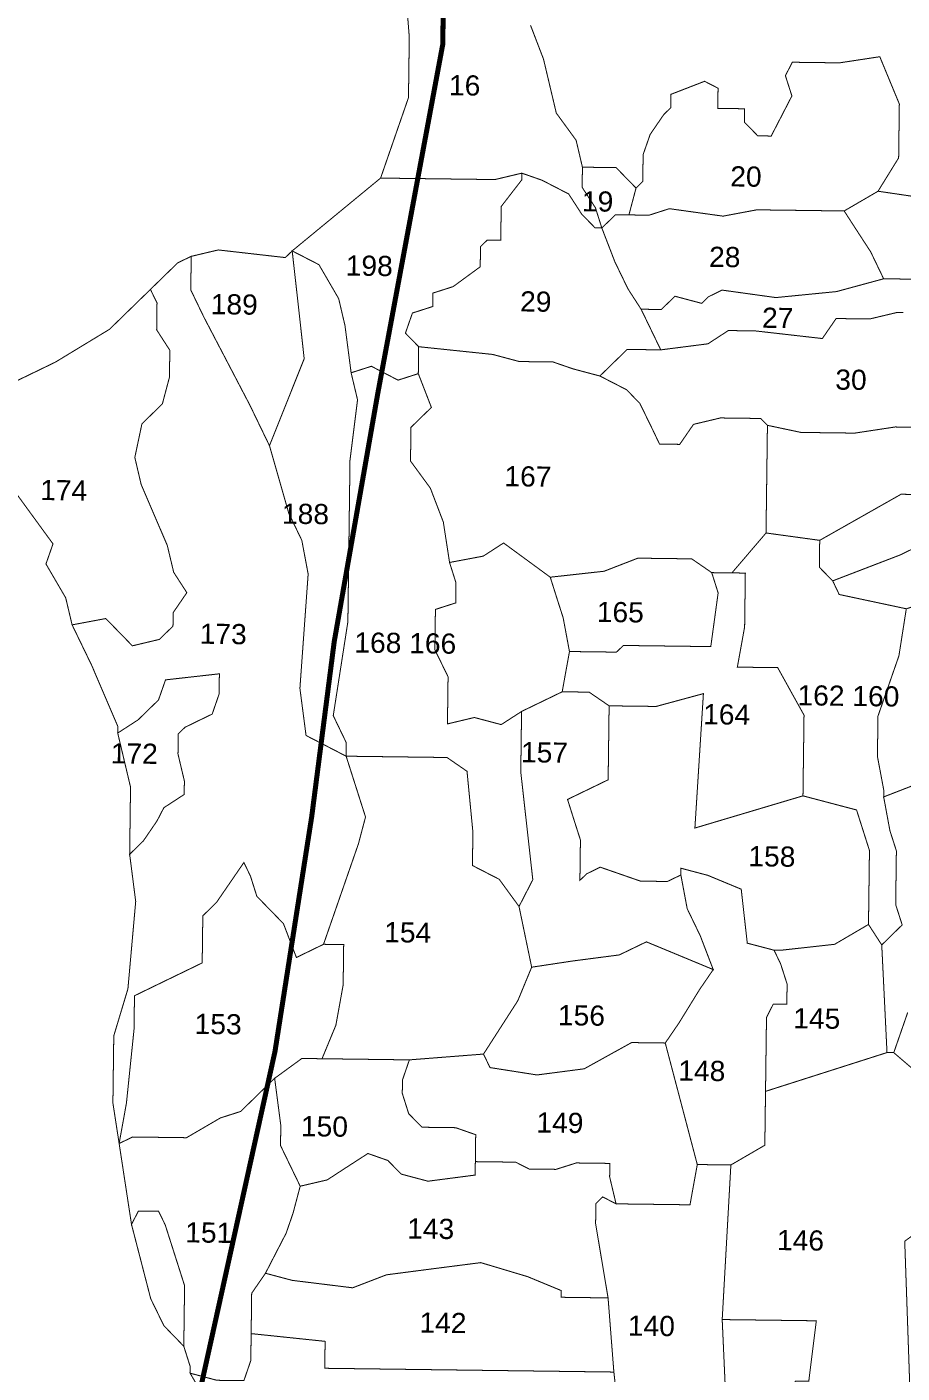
# Model space of a CAD drawing. Header units: metres. Extents: x 259177 to 277314, y 2171367 to 2185445.
# Drawn here: x 274571 to 275087, y 2174217 to 2175010 of the extents above; entities that cross this region are included whole.
import ezdxf

# ---------------------------------------------------------------- set-up
doc = ezdxf.new("R2010")
doc.units = ezdxf.units.M
doc.header["$MEASUREMENT"] = 0
for name, color, linetype in [('HAZARDS LINE', 1, 'Continuous'), ('SURVEY NO.', 7, 'Continuous'), ('SURVEY PLOT BOUNDARY', 35, 'Continuous')]:
    doc.layers.add(name, color=color, linetype=linetype)
doc.styles.add('PDF Arial', font='arial.ttf')

# ---------------------------------------------------------------- blocks, each defined once
blk = doc.blocks.new('FEWEWFEWQT')
at = {"layer": 'HAZARDS LINE', "lineweight": 18, "const_width": 0.005}
blk.add_lwpolyline([(282149.9694, 2174206.3761), (282150.0427, 2174206.7295), (282150.0761, 2174206.9629), (282150.0961, 2174207.1362), (282150.1361, 2174207.3829), (282150.196, 2174207.7296), (282150.196, 2174207.9096), (282150.176, 2174208.0296), (282150.0561, 2174208.303), (282150.0094, 2174208.4296), (282149.9827, 2174208.443), (282149.9161, 2174208.4363), (282149.8361, 2174208.3896), (282149.7561, 2174208.3296)], dxfattribs=at)
at = {"layer": 'SURVEY PLOT BOUNDARY', "lineweight": 18, "const_width": 0.001}
for points in [[(282150.156, 2174207.8096), (282150.1627, 2174207.7363), (282150.1627, 2174207.6763), (282150.1361, 2174207.5962), (282150.0494, 2174207.5229), (282150.0427, 2174207.5162), (282149.9761, 2174207.5229), (282149.9494, 2174207.5162), (282149.9361, 2174207.5096), (282149.9094, 2174207.4829), (282149.8694, 2174207.4429), (282149.8161, 2174207.4096), (282149.7761, 2174207.3896)], [(282150.2827, 2174207.7496), (282150.296, 2174207.7163), (282150.3094, 2174207.6629), (282150.3294, 2174207.6362), (282150.336, 2174207.6096), (282150.336, 2174207.5896), (282150.3494, 2174207.5696), (282150.356, 2174207.5496), (282150.3494, 2174207.5496), (282150.336, 2174207.5629), (282150.3227, 2174207.5829), (282150.296, 2174207.5962), (282150.276, 2174207.6029), (282150.2494, 2174207.5962), (282150.1361, 2174207.5962), (282150.1627, 2174207.6763), (282150.1627, 2174207.7363), (282150.156, 2174207.8096)], [(282150.7293, 2174207.5762), (282150.6293, 2174207.5896), (282150.6493, 2174207.6229), (282150.6493, 2174207.6763), (282150.6293, 2174207.7229), (282150.5894, 2174207.7163), (282150.5427, 2174207.7163), (282150.536, 2174207.7029), (282150.5427, 2174207.6829), (282150.5294, 2174207.6563), (282150.5227, 2174207.6429), (282150.5094, 2174207.6429), (282150.496, 2174207.6563), (282150.496, 2174207.6696), (282150.4694, 2174207.6696), (282150.4694, 2174207.6896), (282150.456, 2174207.6963), (282150.4227, 2174207.6829), (282150.4227, 2174207.6696), (282150.416, 2174207.6629), (282150.4027, 2174207.6429), (282150.396, 2174207.6229), (282150.396, 2174207.5962), (282150.3894, 2174207.5896), (282150.3694, 2174207.6096), (282150.3627, 2174207.6096), (282150.336, 2174207.6096), (282150.3294, 2174207.6362), (282150.3094, 2174207.6629), (282150.296, 2174207.7163), (282150.2827, 2174207.7496)], [(282150.7093, 2174207.2896), (282150.656, 2174207.2896), (282150.576, 2174207.2429), (282150.5227, 2174207.2495), (282150.5227, 2174207.3562), (282150.556, 2174207.3496), (282150.6093, 2174207.3496), (282150.6493, 2174207.3562), (282150.6893, 2174207.3562)], [(282149.7761, 2174207.2829), (282149.8161, 2174207.2295), (282149.8094, 2174207.2095), (282149.8294, 2174207.1762), (282149.8361, 2174207.1495), (282149.8561, 2174207.1095), (282149.8827, 2174207.0495), (282149.8827, 2174207.0429), (282149.8961, 2174206.9895), (282149.8961, 2174206.9229), (282149.9027, 2174206.8762), (282149.8961, 2174206.7895), (282149.8827, 2174206.7428), (282149.8827, 2174206.6762), (282149.8894, 2174206.6362), (282149.9027, 2174206.5562), (282149.9227, 2174206.4828), (282149.9361, 2174206.4562), (282149.9561, 2174206.4361), (282149.9627, 2174206.4161), (282149.9627, 2174206.4095), (282150.0027, 2174206.3428)], [(282150.656, 2174207.4696), (282150.6493, 2174207.4696), (282150.6227, 2174207.4629), (282150.5894, 2174207.4629), (282150.576, 2174207.4429), (282150.5094, 2174207.4496), (282150.4827, 2174207.4496), (282150.4627, 2174207.4362), (282150.416, 2174207.4296), (282150.396, 2174207.4696), (282150.416, 2174207.4696), (282150.4294, 2174207.4829), (282150.456, 2174207.4762), (282150.4627, 2174207.4829), (282150.476, 2174207.4896), (282150.5294, 2174207.4829), (282150.5894, 2174207.4896), (282150.636, 2174207.5029), (282150.756, 2174207.5029)], [(282149.7761, 2174207.3896), (282149.8161, 2174207.4096), (282149.8694, 2174207.4429), (282149.9094, 2174207.4829), (282149.9161, 2174207.4696), (282149.9161, 2174207.4429), (282149.9294, 2174207.4229), (282149.9294, 2174207.3962), (282149.9227, 2174207.3696), (282149.9027, 2174207.3496), (282149.8961, 2174207.3162), (282149.9027, 2174207.2896), (282149.9294, 2174207.2295), (282149.9361, 2174207.2029), (282149.9494, 2174207.1829), (282149.9361, 2174207.1629), (282149.9361, 2174207.1495), (282149.9227, 2174207.1362), (282149.8961, 2174207.1295), (282149.8827, 2174207.1429), (282149.8694, 2174207.1562), (282149.8361, 2174207.1495), (282149.8294, 2174207.1762), (282149.8094, 2174207.2095), (282149.8161, 2174207.2295), (282149.7761, 2174207.2829)], [(282150.6893, 2174207.3562), (282150.6493, 2174207.3562), (282150.6093, 2174207.3496), (282150.556, 2174207.3496), (282150.5227, 2174207.3562), (282150.516, 2174207.3629), (282150.476, 2174207.3629), (282150.4494, 2174207.3562), (282150.436, 2174207.3362), (282150.416, 2174207.3362), (282150.4094, 2174207.3496), (282150.396, 2174207.3762), (282150.3827, 2174207.3896), (282150.356, 2174207.4029), (282150.3827, 2174207.4296), (282150.416, 2174207.4296), (282150.4627, 2174207.4362), (282150.4827, 2174207.4496), (282150.5094, 2174207.4496), (282150.576, 2174207.4429), (282150.5894, 2174207.4629), (282150.6227, 2174207.4629), (282150.6493, 2174207.4696), (282150.656, 2174207.4696)], [(282150.6693, 2174206.7762), (282150.656, 2174206.7362), (282150.6493, 2174206.7362), (282150.6427, 2174206.8428), (282150.6627, 2174206.8629), (282150.656, 2174206.8829), (282150.656, 2174206.9362), (282150.6493, 2174206.9562), (282150.6427, 2174206.9895), (282150.676, 2174207.0029)], [(282150.696, 2174206.7028), (282150.656, 2174206.7362), (282150.6693, 2174206.7762)], [(282150.576, 2174206.4095), (282150.5827, 2174206.4695), (282150.4894, 2174206.4695), (282150.496, 2174206.6228), (282150.5294, 2174206.6428), (282150.5294, 2174206.6962), (282150.6493, 2174206.7362), (282150.656, 2174206.7362), (282150.696, 2174206.7028), (282150.7227, 2174206.6895), (282150.756, 2174206.7028), (282150.7893, 2174206.7295), (282150.8093, 2174206.7162), (282150.8227, 2174206.6695), (282150.8227, 2174206.6295), (282150.8227, 2174206.5895), (282150.8027, 2174206.5895), (282150.7827, 2174206.5762), (282150.7693, 2174206.5695), (282150.7293, 2174206.5762), (282150.716, 2174206.5695), (282150.696, 2174206.5695), (282150.6693, 2174206.5495), (282150.676, 2174206.4095)], [(282149.9894, 2174206.4028), (282149.9627, 2174206.4095), (282149.9627, 2174206.4161), (282149.9561, 2174206.4361), (282149.9561, 2174206.4695), (282149.9561, 2174206.4962), (282149.9361, 2174206.5562), (282149.9294, 2174206.5695), (282149.9094, 2174206.5695), (282149.9027, 2174206.5562), (282149.8894, 2174206.6362), (282149.9027, 2174206.6428), (282149.9561, 2174206.6428), (282149.9894, 2174206.6628), (282150.0094, 2174206.6695), (282150.0427, 2174206.7028), (282150.0494, 2174206.6562), (282150.0494, 2174206.6362), (282150.0694, 2174206.5962), (282150.0627, 2174206.5695), (282150.0561, 2174206.5495), (282150.0361, 2174206.5095), (282150.0227, 2174206.4895), (282150.0227, 2174206.4495), (282150.0227, 2174206.4228), (282150.0161, 2174206.4028)]]:
    blk.add_lwpolyline(points, dxfattribs=at)
for points in [[(282150.3827, 2174207.5629), (282150.3894, 2174207.5896), (282150.396, 2174207.5962), (282150.396, 2174207.6229), (282150.4027, 2174207.6429), (282150.416, 2174207.6629), (282150.4227, 2174207.6696), (282150.4227, 2174207.6829), (282150.456, 2174207.6963), (282150.4694, 2174207.6896), (282150.4694, 2174207.6696), (282150.496, 2174207.6696), (282150.496, 2174207.6563), (282150.5094, 2174207.6429), (282150.5227, 2174207.6429), (282150.5294, 2174207.6563), (282150.5427, 2174207.6829), (282150.536, 2174207.7029), (282150.5427, 2174207.7163), (282150.5894, 2174207.7163), (282150.6293, 2174207.7229), (282150.6493, 2174207.6763), (282150.6493, 2174207.6229), (282150.6293, 2174207.5896), (282150.596, 2174207.5696), (282150.5094, 2174207.5696), (282150.476, 2174207.5629), (282150.4227, 2174207.5696), (282150.4027, 2174207.5629)], [(282150.0494, 2174207.5229), (282150.1361, 2174207.5962), (282150.2494, 2174207.5962), (282150.276, 2174207.6029), (282150.276, 2174207.5962), (282150.256, 2174207.5696), (282150.256, 2174207.5562), (282150.256, 2174207.5362), (282150.2427, 2174207.5362), (282150.236, 2174207.5296), (282150.236, 2174207.5162), (282150.236, 2174207.5096), (282150.2094, 2174207.4896), (282150.1894, 2174207.4829), (282150.1894, 2174207.4696), (282150.1694, 2174207.4629), (282150.1627, 2174207.4429), (282150.176, 2174207.4296), (282150.176, 2174207.4029), (282150.156, 2174207.3962), (282150.1294, 2174207.4096), (282150.1094, 2174207.4029), (282150.1027, 2174207.4496), (282150.0961, 2174207.4762), (282150.0761, 2174207.5096)], [(282150.396, 2174207.4696), (282150.416, 2174207.4296), (282150.3827, 2174207.4296), (282150.356, 2174207.4029), (282150.3294, 2174207.4096), (282150.3094, 2174207.4162), (282150.276, 2174207.4162), (282150.2494, 2174207.4229), (282150.176, 2174207.4296), (282150.1627, 2174207.4429), (282150.1694, 2174207.4629), (282150.1894, 2174207.4696), (282150.1894, 2174207.4829), (282150.2094, 2174207.4896), (282150.236, 2174207.5096), (282150.236, 2174207.5162), (282150.236, 2174207.5296), (282150.2427, 2174207.5362), (282150.256, 2174207.5362), (282150.256, 2174207.5562), (282150.256, 2174207.5696), (282150.276, 2174207.5962), (282150.276, 2174207.6029), (282150.296, 2174207.5962), (282150.3227, 2174207.5829), (282150.336, 2174207.5629), (282150.3494, 2174207.5496), (282150.356, 2174207.5496), (282150.3694, 2174207.5162), (282150.3827, 2174207.4896)], [(282150.356, 2174207.5496), (282150.3494, 2174207.5696), (282150.336, 2174207.5896), (282150.336, 2174207.6096), (282150.3627, 2174207.6096), (282150.3694, 2174207.6096), (282150.3894, 2174207.5896), (282150.3827, 2174207.5629), (282150.3694, 2174207.5629)], [(282150.8027, 2174207.5762), (282150.8093, 2174207.5562), (282150.8027, 2174207.5362), (282150.796, 2174207.5029), (282150.756, 2174207.5029), (282150.636, 2174207.5029), (282150.6227, 2174207.5296), (282150.6093, 2174207.5496), (282150.596, 2174207.5696), (282150.6293, 2174207.5896), (282150.7293, 2174207.5762)], [(282150.596, 2174207.5696), (282150.6093, 2174207.5496), (282150.6227, 2174207.5296), (282150.636, 2174207.5029), (282150.5894, 2174207.4896), (282150.5294, 2174207.4829), (282150.476, 2174207.4896), (282150.4627, 2174207.4829), (282150.456, 2174207.4762), (282150.4294, 2174207.4829), (282150.416, 2174207.4696), (282150.396, 2174207.4696), (282150.3827, 2174207.4896), (282150.3694, 2174207.5162), (282150.356, 2174207.5496), (282150.3694, 2174207.5629), (282150.3827, 2174207.5629), (282150.4027, 2174207.5629), (282150.4227, 2174207.5696), (282150.476, 2174207.5629), (282150.5094, 2174207.5696)], [(282150.0494, 2174207.5229), (282150.0561, 2174207.4696), (282150.0627, 2174207.4162), (282150.0294, 2174207.3296), (282150.0094, 2174207.3696), (282149.9627, 2174207.4562), (282149.9494, 2174207.4829), (282149.9494, 2174207.5162), (282149.9761, 2174207.5229), (282150.0427, 2174207.5162)], [(282150.1094, 2174207.4029), (282150.1161, 2174207.3762), (282150.1094, 2174207.3162), (282150.1094, 2174207.1562), (282150.0961, 2174207.0629), (282150.1094, 2174207.0362), (282150.1094, 2174207.0229), (282150.0694, 2174207.0429), (282150.0627, 2174207.0895), (282150.0694, 2174207.2029), (282150.0627, 2174207.2362), (282150.0494, 2174207.2629), (282150.0294, 2174207.3296), (282150.0627, 2174207.4162), (282150.0561, 2174207.4696), (282150.0494, 2174207.5229), (282150.0761, 2174207.5096), (282150.0961, 2174207.4762), (282150.1027, 2174207.4496)], [(282150.1094, 2174207.0229), (282150.1294, 2174206.9629), (282150.1227, 2174206.9362), (282150.0894, 2174206.8362), (282150.0627, 2174206.8228), (282150.0494, 2174206.8562), (282150.0227, 2174206.8829), (282150.0161, 2174206.9029), (282150.0094, 2174206.9162), (282149.9827, 2174206.8762), (282149.9694, 2174206.8629), (282149.9694, 2174206.8362), (282149.9694, 2174206.8162), (282149.9027, 2174206.7828), (282149.9027, 2174206.7495), (282149.8961, 2174206.6762), (282149.8894, 2174206.6362), (282149.8827, 2174206.6762), (282149.8827, 2174206.7428), (282149.8961, 2174206.7895), (282149.9027, 2174206.8762), (282149.8961, 2174206.9229), (282149.9094, 2174206.9362), (282149.9227, 2174206.9562), (282149.9294, 2174206.9695), (282149.9494, 2174206.9829), (282149.9494, 2174206.9962), (282149.9427, 2174207.0229), (282149.9427, 2174207.0429), (282149.9494, 2174207.0495), (282149.9627, 2174207.0562), (282149.9761, 2174207.0629), (282149.9827, 2174207.0829), (282149.9827, 2174207.1029), (282149.9294, 2174207.0962), (282149.9227, 2174207.0762), (282149.9027, 2174207.0562), (282149.8827, 2174207.0429), (282149.8827, 2174207.0495), (282149.8561, 2174207.1095), (282149.8361, 2174207.1495), (282149.8694, 2174207.1562), (282149.8827, 2174207.1429), (282149.8961, 2174207.1295), (282149.9227, 2174207.1362), (282149.9361, 2174207.1495), (282149.9361, 2174207.1629), (282149.9494, 2174207.1829), (282149.9361, 2174207.2029), (282149.9294, 2174207.2295), (282149.9027, 2174207.2896), (282149.8961, 2174207.3162), (282149.9027, 2174207.3496), (282149.9227, 2174207.3696), (282149.9294, 2174207.3962), (282149.9294, 2174207.4229), (282149.9161, 2174207.4429), (282149.9161, 2174207.4696), (282149.9094, 2174207.4829), (282149.9361, 2174207.5096), (282149.9494, 2174207.5162), (282149.9494, 2174207.4829), (282149.9627, 2174207.4562), (282150.0094, 2174207.3696), (282150.0294, 2174207.3296), (282150.0494, 2174207.2629), (282150.0627, 2174207.2362), (282150.0694, 2174207.2029), (282150.0627, 2174207.0895), (282150.0694, 2174207.0429)], [(282150.5227, 2174207.3562), (282150.5227, 2174207.2495), (282150.4894, 2174207.2095), (282150.4694, 2174207.2095), (282150.4494, 2174207.2229), (282150.436, 2174207.2229), (282150.396, 2174207.2229), (282150.3627, 2174207.2095), (282150.3094, 2174207.2029), (282150.2627, 2174207.2362), (282150.2427, 2174207.2229), (282150.2094, 2174207.2162), (282150.2027, 2174207.2562), (282150.1894, 2174207.2896), (282150.1694, 2174207.3162), (282150.1694, 2174207.3496), (282150.1894, 2174207.3696), (282150.176, 2174207.4029), (282150.176, 2174207.4296), (282150.2494, 2174207.4229), (282150.276, 2174207.4162), (282150.3094, 2174207.4162), (282150.3294, 2174207.4096), (282150.356, 2174207.4029), (282150.3827, 2174207.3896), (282150.396, 2174207.3762), (282150.4094, 2174207.3496), (282150.416, 2174207.3362), (282150.436, 2174207.3362), (282150.4494, 2174207.3562), (282150.476, 2174207.3629), (282150.516, 2174207.3629)], [(282150.2094, 2174207.2162), (282150.216, 2174207.1962), (282150.216, 2174207.1762), (282150.196, 2174207.1695), (282150.196, 2174207.1295), (282150.2094, 2174207.1029), (282150.2094, 2174207.0562), (282150.236, 2174207.0629), (282150.2627, 2174207.0562), (282150.2827, 2174207.0695), (282150.2827, 2174207.0095), (282150.296, 2174206.9029), (282150.2827, 2174206.8762), (282150.2627, 2174206.9029), (282150.236, 2174206.9162), (282150.236, 2174206.9495), (282150.2294, 2174207.0095), (282150.2094, 2174207.0229), (282150.176, 2174207.0229), (282150.1094, 2174207.0229), (282150.1094, 2174207.0362), (282150.0961, 2174207.0629), (282150.1094, 2174207.1562), (282150.1094, 2174207.3162), (282150.1161, 2174207.3762), (282150.1094, 2174207.4029), (282150.1294, 2174207.4096), (282150.156, 2174207.3962), (282150.176, 2174207.4029), (282150.1894, 2174207.3696), (282150.1694, 2174207.3496), (282150.1694, 2174207.3162), (282150.1894, 2174207.2896), (282150.2027, 2174207.2562)], [(282150.9093, 2174207.2762), (282150.8693, 2174207.2696), (282150.8493, 2174207.2562), (282150.816, 2174207.2562), (282150.8093, 2174207.2629), (282150.776, 2174207.2629), (282150.7493, 2174207.2562), (282150.7293, 2174207.2495), (282150.6827, 2174207.2429), (282150.6693, 2174207.2362), (282150.656, 2174207.2295), (282150.6227, 2174207.2162), (282150.5894, 2174207.2029), (282150.576, 2174207.2162), (282150.576, 2174207.2429), (282150.656, 2174207.2896), (282150.7093, 2174207.2896), (282150.7293, 2174207.2962), (282150.7493, 2174207.3029), (282150.7827, 2174207.2962), (282150.8027, 2174207.3096), (282150.9093, 2174207.3162)], [(282150.9027, 2174207.2162), (282150.876, 2174207.2162), (282150.8227, 2174207.2029), (282150.7693, 2174207.1962), (282150.756, 2174207.1962), (282150.7227, 2174207.1962), (282150.6627, 2174207.1762), (282150.596, 2174207.1895), (282150.5894, 2174207.2029), (282150.6227, 2174207.2162), (282150.656, 2174207.2295), (282150.6693, 2174207.2362), (282150.6827, 2174207.2429), (282150.7293, 2174207.2495), (282150.7493, 2174207.2562), (282150.776, 2174207.2629), (282150.8093, 2174207.2629), (282150.816, 2174207.2562), (282150.8493, 2174207.2562), (282150.8693, 2174207.2696), (282150.9093, 2174207.2762), (282150.9093, 2174207.2429)], [(282150.576, 2174207.2429), (282150.576, 2174207.2162), (282150.5894, 2174207.2029), (282150.596, 2174207.1895), (282150.6627, 2174207.1762), (282150.656, 2174207.1295), (282150.636, 2174207.0695), (282150.636, 2174207.0295), (282150.6427, 2174206.9962), (282150.6427, 2174206.9895), (282150.6493, 2174206.9562), (282150.656, 2174206.9362), (282150.656, 2174206.8829), (282150.6627, 2174206.8629), (282150.6427, 2174206.8428), (282150.6293, 2174206.8629), (282150.6293, 2174206.9362), (282150.616, 2174206.9762), (282150.5627, 2174206.9895), (282150.5627, 2174207.0495), (282150.5627, 2174207.0695), (282150.536, 2174207.1162), (282150.496, 2174207.1162), (282150.5027, 2174207.1562), (282150.5027, 2174207.2095), (282150.4894, 2174207.2095), (282150.5227, 2174207.2495)], [(282150.3094, 2174207.2029), (282150.316, 2174207.1829), (282150.3227, 2174207.1629), (282150.3294, 2174207.1295), (282150.3227, 2174207.0895), (282150.2827, 2174207.0695), (282150.2627, 2174207.0562), (282150.236, 2174207.0629), (282150.2094, 2174207.0562), (282150.2094, 2174207.1029), (282150.196, 2174207.1295), (282150.196, 2174207.1695), (282150.216, 2174207.1762), (282150.216, 2174207.1962), (282150.2094, 2174207.2162), (282150.2427, 2174207.2229), (282150.2627, 2174207.2362)], [(282150.4694, 2174207.2095), (282150.476, 2174207.1895), (282150.4694, 2174207.1362), (282150.3827, 2174207.1362), (282150.376, 2174207.1295), (282150.3294, 2174207.1295), (282150.3227, 2174207.1629), (282150.316, 2174207.1829), (282150.3094, 2174207.2029), (282150.3627, 2174207.2095), (282150.396, 2174207.2229), (282150.436, 2174207.2229), (282150.4494, 2174207.2229)], [(282150.5627, 2174206.9895), (282150.456, 2174206.9562), (282150.4627, 2174207.0895), (282150.416, 2174207.0762), (282150.376, 2174207.0762), (282150.3694, 2174207.0762), (282150.3494, 2174207.0895), (282150.3227, 2174207.0895), (282150.3294, 2174207.1295), (282150.376, 2174207.1295), (282150.3827, 2174207.1362), (282150.4694, 2174207.1362), (282150.476, 2174207.1895), (282150.4694, 2174207.2095), (282150.4894, 2174207.2095), (282150.5027, 2174207.2095), (282150.5027, 2174207.1562), (282150.496, 2174207.1162), (282150.536, 2174207.1162), (282150.5627, 2174207.0695), (282150.5627, 2174207.0495)], [(282150.6427, 2174206.9895), (282150.6427, 2174206.9962), (282150.636, 2174207.0295), (282150.636, 2174207.0695), (282150.656, 2174207.1295), (282150.6627, 2174207.1762), (282150.7227, 2174207.1962), (282150.756, 2174207.1962), (282150.756, 2174207.1095), (282150.7493, 2174207.0562), (282150.7427, 2174207.0095), (282150.676, 2174207.0029)], [(282149.8961, 2174206.9229), (282149.8961, 2174206.9895), (282149.8827, 2174207.0429), (282149.9027, 2174207.0562), (282149.9227, 2174207.0762), (282149.9294, 2174207.0962), (282149.9827, 2174207.1029), (282149.9827, 2174207.0829), (282149.9761, 2174207.0629), (282149.9627, 2174207.0562), (282149.9494, 2174207.0495), (282149.9427, 2174207.0429), (282149.9427, 2174207.0229), (282149.9494, 2174206.9962), (282149.9494, 2174206.9829), (282149.9294, 2174206.9695), (282149.9227, 2174206.9562), (282149.9094, 2174206.9362)], [(282150.4427, 2174206.9095), (282150.4494, 2174206.8762), (282150.4627, 2174206.8495), (282150.476, 2174206.8162), (282150.4094, 2174206.8428), (282150.3827, 2174206.8295), (282150.336, 2174206.8228), (282150.296, 2174206.8162), (282150.2827, 2174206.8762), (282150.296, 2174206.9029), (282150.2827, 2174207.0095), (282150.2827, 2174207.0695), (282150.3227, 2174207.0895), (282150.3494, 2174207.0895), (282150.3694, 2174207.0762), (282150.3694, 2174207.0029), (282150.356, 2174206.9962), (282150.3294, 2174206.9829), (282150.336, 2174206.9629), (282150.3427, 2174206.9429), (282150.3427, 2174206.9029), (282150.3494, 2174206.9095), (282150.3627, 2174206.9162), (282150.4027, 2174206.9029), (282150.4294, 2174206.9029)], [(282150.5627, 2174206.9895), (282150.616, 2174206.9762), (282150.6293, 2174206.9362), (282150.6293, 2174206.8629), (282150.596, 2174206.8428), (282150.5427, 2174206.8362), (282150.536, 2174206.8362), (282150.5094, 2174206.8428), (282150.5027, 2174206.8962), (282150.4694, 2174206.9095), (282150.4427, 2174206.9162), (282150.4427, 2174206.9095), (282150.4294, 2174206.9029), (282150.4027, 2174206.9029), (282150.3627, 2174206.9162), (282150.3494, 2174206.9095), (282150.3427, 2174206.9029), (282150.3427, 2174206.9429), (282150.336, 2174206.9629), (282150.3294, 2174206.9829), (282150.356, 2174206.9962), (282150.3694, 2174207.0029), (282150.3694, 2174207.0762), (282150.376, 2174207.0762), (282150.416, 2174207.0762), (282150.4627, 2174207.0895), (282150.456, 2174206.9562)], [(282150.296, 2174206.8162), (282150.2827, 2174206.7828), (282150.2494, 2174206.7295), (282150.176, 2174206.7228), (282150.0894, 2174206.7228), (282150.1027, 2174206.7562), (282150.1094, 2174206.7962), (282150.1094, 2174206.8362), (282150.0894, 2174206.8362), (282150.1227, 2174206.9362), (282150.1294, 2174206.9629), (282150.1094, 2174207.0229), (282150.176, 2174207.0229), (282150.2094, 2174207.0229), (282150.2294, 2174207.0095), (282150.236, 2174206.9495), (282150.236, 2174206.9162), (282150.2627, 2174206.9029), (282150.2827, 2174206.8762)], [(282150.0894, 2174206.8362), (282150.1094, 2174206.8362), (282150.1094, 2174206.7962), (282150.1027, 2174206.7562), (282150.0894, 2174206.7228), (282150.0694, 2174206.7228), (282150.0427, 2174206.7028), (282150.0094, 2174206.6695), (282149.9894, 2174206.6628), (282149.9561, 2174206.6428), (282149.9027, 2174206.6428), (282149.8894, 2174206.6362), (282149.8961, 2174206.6762), (282149.9027, 2174206.7495), (282149.9027, 2174206.7828), (282149.9694, 2174206.8162), (282149.9694, 2174206.8362), (282149.9694, 2174206.8629), (282149.9827, 2174206.8762), (282150.0094, 2174206.9162), (282150.0161, 2174206.9029), (282150.0227, 2174206.8829), (282150.0494, 2174206.8562), (282150.0627, 2174206.8228)], [(282150.536, 2174206.8362), (282150.5427, 2174206.8228), (282150.5494, 2174206.8028), (282150.5494, 2174206.7828), (282150.536, 2174206.7828), (282150.5294, 2174206.7695), (282150.5294, 2174206.6962), (282150.5294, 2174206.6428), (282150.496, 2174206.6228), (282150.4627, 2174206.6228), (282150.4294, 2174206.7428), (282150.4427, 2174206.7628), (282150.4627, 2174206.7962), (282150.476, 2174206.8162), (282150.4627, 2174206.8495), (282150.4494, 2174206.8762), (282150.4427, 2174206.9095), (282150.4427, 2174206.9162), (282150.4694, 2174206.9095), (282150.5027, 2174206.8962), (282150.5094, 2174206.8428)], [(282150.6427, 2174206.8428), (282150.6493, 2174206.7362), (282150.5294, 2174206.6962), (282150.5294, 2174206.7695), (282150.536, 2174206.7828), (282150.5494, 2174206.7828), (282150.5494, 2174206.8028), (282150.5427, 2174206.8228), (282150.536, 2174206.8362), (282150.5427, 2174206.8362), (282150.596, 2174206.8428), (282150.6293, 2174206.8629)], [(282150.476, 2174206.8162), (282150.4627, 2174206.7962), (282150.4427, 2174206.7628), (282150.4294, 2174206.7428), (282150.396, 2174206.7428), (282150.3494, 2174206.7162), (282150.3027, 2174206.7095), (282150.256, 2174206.7162), (282150.2494, 2174206.7295), (282150.2827, 2174206.7828), (282150.296, 2174206.8162), (282150.336, 2174206.8228), (282150.3827, 2174206.8295), (282150.4094, 2174206.8428)], [(282150.4627, 2174206.6228), (282150.456, 2174206.5828), (282150.3827, 2174206.5828), (282150.376, 2174206.6095), (282150.376, 2174206.6228), (282150.3427, 2174206.6228), (282150.3227, 2174206.6162), (282150.296, 2174206.6162), (282150.2827, 2174206.6228), (282150.2694, 2174206.6228), (282150.2427, 2174206.6228), (282150.2427, 2174206.6495), (282150.2227, 2174206.6562), (282150.196, 2174206.6562), (282150.1894, 2174206.6562), (282150.176, 2174206.6695), (282150.1694, 2174206.6895), (282150.1694, 2174206.7028), (282150.176, 2174206.7228), (282150.2494, 2174206.7295), (282150.256, 2174206.7162), (282150.3027, 2174206.7095), (282150.3494, 2174206.7162), (282150.396, 2174206.7428), (282150.4294, 2174206.7428)], [(282150.0694, 2174206.5962), (282150.0494, 2174206.6362), (282150.0494, 2174206.6562), (282150.0427, 2174206.7028), (282150.0694, 2174206.7228), (282150.0894, 2174206.7228), (282150.176, 2174206.7228), (282150.1694, 2174206.7028), (282150.1694, 2174206.6895), (282150.176, 2174206.6695), (282150.1894, 2174206.6562), (282150.196, 2174206.6562), (282150.2227, 2174206.6562), (282150.2427, 2174206.6495), (282150.2427, 2174206.6228), (282150.2427, 2174206.6095), (282150.196, 2174206.6028), (282150.1694, 2174206.6095), (282150.156, 2174206.6228), (282150.1361, 2174206.6295), (282150.1161, 2174206.6162), (282150.0961, 2174206.6028)], [(282150.3827, 2174206.5828), (282150.3694, 2174206.5895), (282150.3627, 2174206.5828), (282150.3627, 2174206.5628), (282150.376, 2174206.4895), (282150.3294, 2174206.4895), (282150.3294, 2174206.4962), (282150.296, 2174206.5095), (282150.2494, 2174206.5228), (282150.2027, 2174206.5162), (282150.156, 2174206.5095), (282150.1227, 2174206.4962), (282150.0627, 2174206.5028), (282150.0361, 2174206.5095), (282150.0561, 2174206.5495), (282150.0627, 2174206.5695), (282150.0694, 2174206.5962), (282150.0961, 2174206.6028), (282150.1161, 2174206.6162), (282150.1361, 2174206.6295), (282150.156, 2174206.6228), (282150.1694, 2174206.6095), (282150.196, 2174206.6028), (282150.2427, 2174206.6095), (282150.2427, 2174206.6228), (282150.2694, 2174206.6228), (282150.2827, 2174206.6228), (282150.296, 2174206.6162), (282150.3227, 2174206.6162), (282150.3427, 2174206.6228), (282150.376, 2174206.6228), (282150.376, 2174206.6095)], [(282150.4894, 2174206.4695), (282150.496, 2174206.3561), (282150.3894, 2174206.3628), (282150.3827, 2174206.4161), (282150.376, 2174206.4895), (282150.3627, 2174206.5628), (282150.3627, 2174206.5828), (282150.3694, 2174206.5895), (282150.3827, 2174206.5828), (282150.456, 2174206.5828), (282150.4627, 2174206.6228), (282150.496, 2174206.6228)], [(282149.9561, 2174206.4361), (282149.9361, 2174206.4562), (282149.9227, 2174206.4828), (282149.9027, 2174206.5562), (282149.9094, 2174206.5695), (282149.9294, 2174206.5695), (282149.9361, 2174206.5562), (282149.9561, 2174206.4962), (282149.9561, 2174206.4695)], [(282150.376, 2174206.4895), (282150.3827, 2174206.4161), (282150.256, 2174206.4161), (282150.0961, 2174206.4161), (282150.0961, 2174206.4428), (282150.0227, 2174206.4495), (282150.0227, 2174206.4895), (282150.0361, 2174206.5095), (282150.0627, 2174206.5028), (282150.1227, 2174206.4962), (282150.156, 2174206.5095), (282150.2027, 2174206.5162), (282150.2494, 2174206.5228), (282150.296, 2174206.5095), (282150.3294, 2174206.4962), (282150.3294, 2174206.4895)], [(282150.5427, 2174206.3561), (282150.496, 2174206.3561), (282150.4894, 2174206.4695), (282150.5827, 2174206.4695), (282150.576, 2174206.4095), (282150.5627, 2174206.4095)], [(282150.3894, 2174206.3628), (282150.316, 2174206.3695), (282150.2627, 2174206.3828), (282150.2027, 2174206.3761), (282150.1294, 2174206.3561), (282150.0761, 2174206.3495), (282150.0161, 2174206.3361), (282150.0027, 2174206.3428), (282149.9627, 2174206.4095), (282149.9894, 2174206.4028), (282150.0161, 2174206.4028), (282150.0227, 2174206.4228), (282150.0227, 2174206.4495), (282150.0961, 2174206.4428), (282150.0961, 2174206.4161), (282150.256, 2174206.4161), (282150.3827, 2174206.4161)]]:
    blk.add_lwpolyline(points, close=True, dxfattribs=at)
at = {"layer": 'SURVEY NO.', "char_height": 0.02, "attachment_point": 7, "style": 'PDF Arial'}
for s, insert in [('16', (282150.2027, 2174207.6789)), ('20', (282150.4827, 2174207.5922)), ('19', (282150.336, 2174207.5656)), ('28', (282150.4627, 2174207.5122)), ('198', (282150.1027, 2174207.4989)), ('29', (282150.276, 2174207.4656)), ('189', (282149.9694, 2174207.4589)), ('27', (282150.516, 2174207.4528)), ('30', (282150.5894, 2174207.3922)), ('167', (282150.2627, 2174207.2922)), ('174', (282149.8027, 2174207.2728)), ('188', (282150.0427, 2174207.2522)), ('165', (282150.356, 2174207.1589)), ('173', (282149.9627, 2174207.1322)), ('168 166', (282150.1161, 2174207.1255)), ('162 160', (282150.556, 2174207.0789)), ('164', (282150.4627, 2174207.0589)), ('172', (282149.8761, 2174207.0128)), ('157', (282150.2827, 2174207.0189)), ('158', (282150.5094, 2174206.9188)), ('154', (282150.1494, 2174206.8388)), ('156', (282150.3227, 2174206.7588)), ('145', (282150.556, 2174206.7588)), ('153', (282149.9627, 2174206.7455)), ('148', (282150.4427, 2174206.7055)), ('149', (282150.3027, 2174206.6522)), ('150', (282150.0694, 2174206.6455)), ('143', (282150.176, 2174206.5455)), ('151', (282149.9561, 2174206.5388)), ('146', (282150.5427, 2174206.5388)), ('142', (282150.1894, 2174206.4527)), ('140', (282150.396, 2174206.4521))]:
    blk.add_mtext(s, dxfattribs=dict(at, insert=insert))

msp = doc.modelspace()

# ---------------------------------------------------------------- block references
at = {"xscale": 594.7216958835667, "yscale": 594.7216958835667, "zscale": 594.7216958835667, "rotation": 359.254356221976}
msp.add_blockref('FEWEWFEWQT', (-184338996.59, -1288580324.59), dxfattribs=at)

doc.saveas('drawing.dxf')
